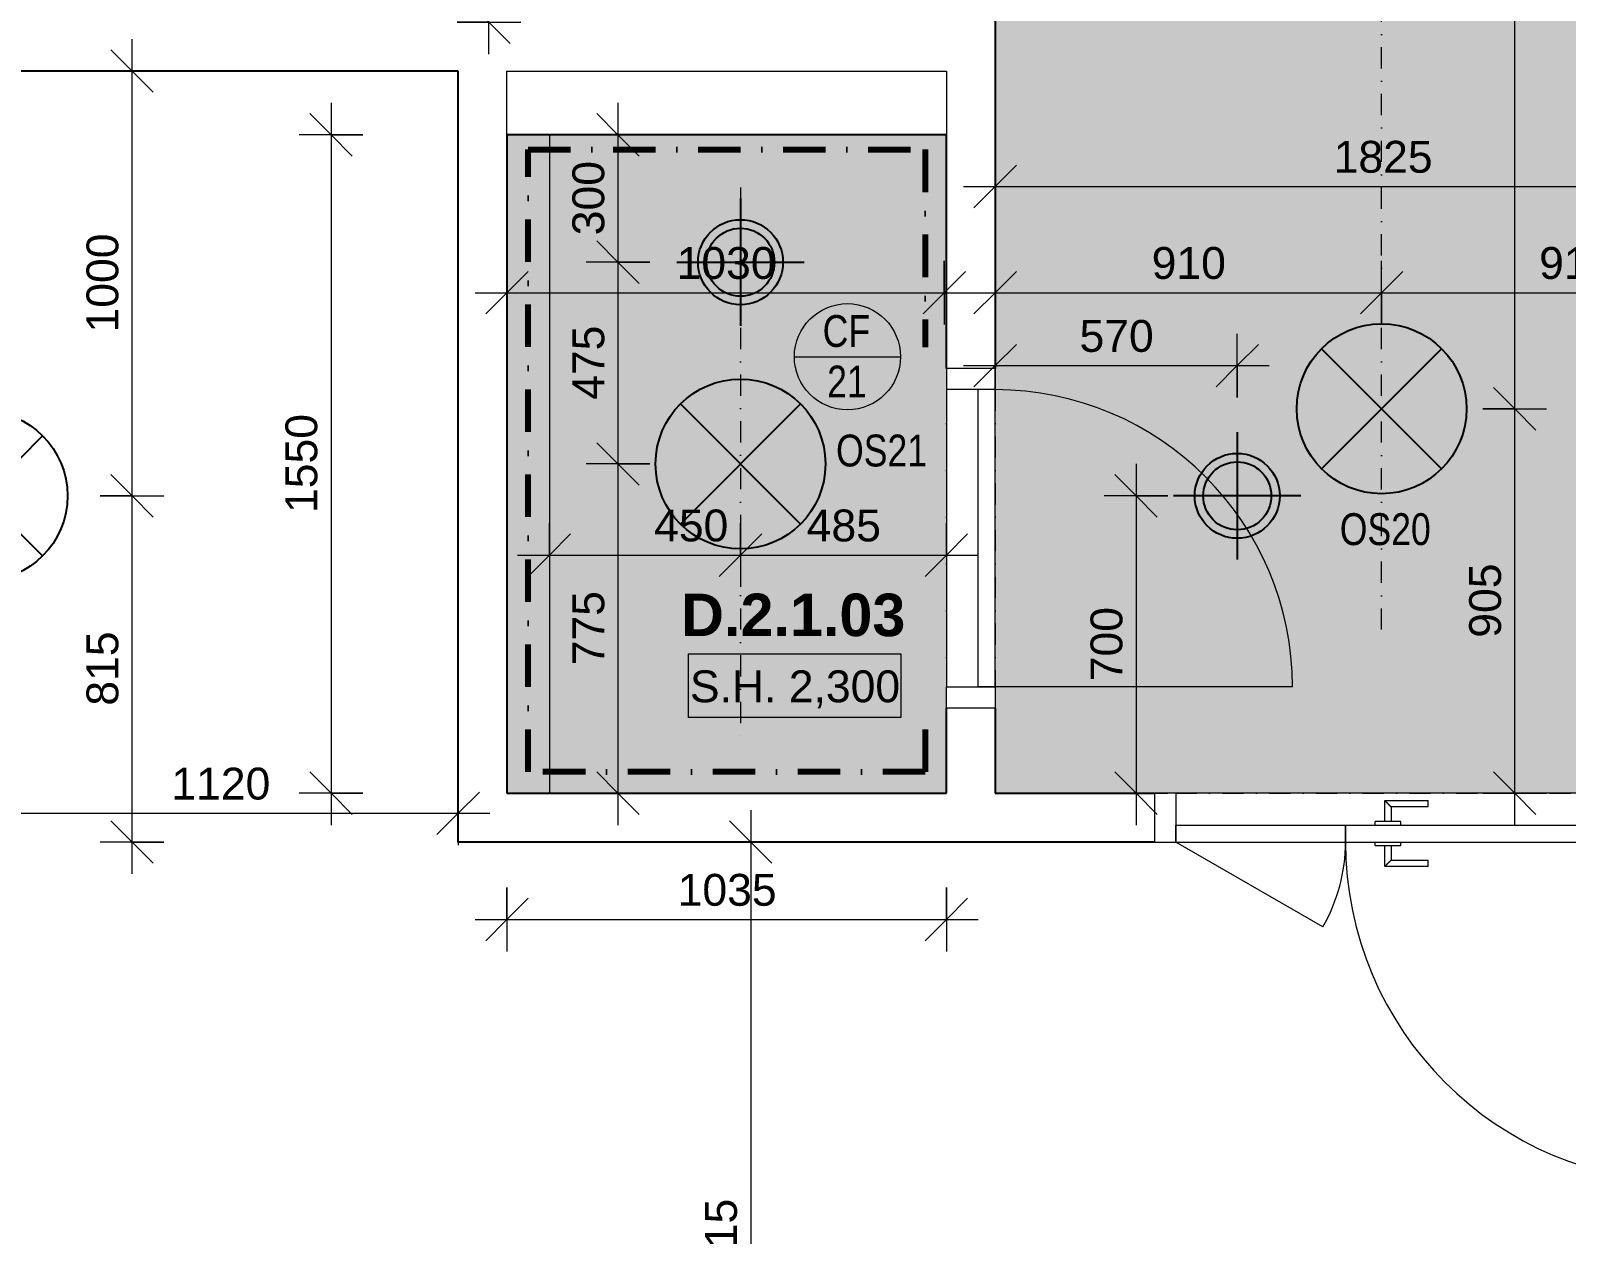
# Model space of a CAD drawing. Header units: millimetres. Extents: x -7570 to 42709, y -1655 to 71550.
# Drawn here: x -4073 to -457, y 60742 to 63575 of the extents above; entities that cross this region are included whole.
import ezdxf

# ---------------------------------------------------------------- set-up
doc = ezdxf.new("R2010")
doc.units = ezdxf.units.MM
for name, pattern in [('ABMV_DashDot_2_2mm-S0_6mm', [110, 50, -30, 0, -30]), ('HA_DashDot_2_2mm-S0_6mm', [110, 50, -30, 0, -30]), ('HA_DashDot_4mm-S1mm', [200, 100, -50, 0, -50])]:
    doc.linetypes.add(name, pattern=pattern)
for name, color, linetype, lineweight in [('-UNDERLAY_I-WALL-____-OTLN', 9, 'Continuous', 9), ('A-____-____-DIMS', 9, 'Continuous', 5), ('A-____-____-DIMS-50', 9, 'Continuous', 5), ('A-AREA-____-IDEN', 9, 'Continuous', 9), ('A-CLNG-____-IDEN', 9, 'Continuous', 9), ('A-CLNG-____-PATT', 9, 'Continuous', 9), ('A-DETL-____-OTLN', 9, 'Continuous', 25), ('A-DOOR-____-MCUT', 9, 'HA_DashDot_2_2mm-S0_6mm', 9), ('A-DOOR-____-OTLN', 9, 'Continuous', 9), ('A-DOOR-FRAM-OTLN', 9, 'Continuous', 9), ('A-GENM-____-OTLN', 9, 'Continuous', 9), ('A-WALL-____-MCUT', 9, 'Continuous', 9), ('E-LITE-EQPM-IDEN', 9, 'Continuous', 9), ('E-LITE-EQPM-OTLN', 9, 'Continuous', 9), ('G-____-____-DIMS', 9, 'Continuous', 5), ('I-WALL-____-MCUT', 9, 'Continuous', 25), ('M-HVAC-CDFF-OTLN', 9, 'Continuous', 9)]:
    doc.layers.add(name, color=color, linetype=linetype, lineweight=lineweight)
doc.styles.add('Arial_1', font='arial.ttf', dxfattribs={"height": 75})
doc.styles.add('Arial_2', font='arial.ttf', dxfattribs={"width": 0.8, "height": 75})
doc.styles.add('Arial_B', font='arialbd.ttf', dxfattribs={"height": 100})
doc.dimstyles.new('Inner_Dimensions', dxfattribs={"dimscale": 304.8, "dimtxt": 76.519455, "dimasz": 0.328084, "dimexe": 0.246063, "dimexo": 0.0625, "dimgap": 0.032808, "dimtad": 1, "dimdec": 0, "dimzin": 0, "dimdsep": 46, "dimtxsty": 'Arial_1', "dimblk1": 'OBLIQUE', "dimblk2": 'OBLIQUE', "dimsah": 1, "dimcen": 0.09, "dimdle": 0.246063, "dimazin": 0, "dimtfac": 1, "dimtdec": 4, "dimtix": 1, "dimtmove": 2, "dimatfit": 3, "dimfxl": 0.246063, "dimfxlon": 1, "dimtvp": 1, "dimtolj": 1, "dimtzin": 0, "dimlwd": 9, "dimlwe": 9, "dimarcsym": 2})
doc.dimstyles.new('Inner_Dimensions_1', dxfattribs={"dimscale": 304.8, "dimtxt": 76.519455, "dimasz": 0.328084, "dimexe": 0.246063, "dimexo": 0.0625, "dimgap": 0.032808, "dimtad": 1, "dimdec": 0, "dimzin": 0, "dimdsep": 46, "dimtxsty": 'Arial_1', "dimblk1": 'OBLIQUE', "dimblk2": 'OBLIQUE', "dimsah": 1, "dimcen": 0.09, "dimdle": 0.246063, "dimazin": 0, "dimtfac": 1, "dimtdec": 4, "dimtix": 1, "dimtmove": 0, "dimatfit": 3, "dimfxl": 0.246063, "dimfxlon": 1, "dimtvp": 1, "dimtolj": 1, "dimtzin": 0, "dimlwd": 9, "dimlwe": 9, "dimarcsym": 2})

# ---------------------------------------------------------------- blocks, each defined once
blk = doc.blocks.new('HA_DR_Single_Swing_Solid - In_BJ_700x2100-2000418-DPS_D - 2NP')
at = {"layer": 'A-DOOR-____-MCUT'}
for p, q in [((-350, 57.5), (350, 57.5)), ((-350, -57.5), (350, -57.5))]:
    blk.add_line(p, q, dxfattribs=at)
at = {"layer": 'A-DOOR-____-OTLN', "lineweight": 5}
blk.add_line((350, 757.5), (350, 57.5), dxfattribs=at)
at = {"layer": 'A-DOOR-____-OTLN'}
for p, q in [((350, 57.5), (-350, 57.5)), ((-350, 57.5), (-350, 17.5)), ((350, 57.5), (350, 17.5)), ((350, 17.5), (-350, 17.5))]:
    blk.add_line(p, q, dxfattribs=at)
at = {"layer": 'A-DOOR-____-OTLN', "lineweight": 5}
blk.add_arc((350, 57.5), 700, 90, 180, dxfattribs=at)
at = {"layer": 'A-DOOR-FRAM-OTLN'}
for p, q in [((-400, 57.5), (-400, -57.5)), ((-350, 57.5), (-400, 57.5)), ((-350, 57.5), (-350, -57.5)), ((350, -57.5), (350, 57.5)), ((350, 57.5), (400, 57.5)), ((400, 57.5), (400, -57.5)), ((-400, -57.5), (-350, -57.5)), ((-350, -57.5), (350, -57.5)), ((400, -57.5), (350, -57.5))]:
    blk.add_line(p, q, dxfattribs=at)
blk = doc.blocks.new('HA_DR_Double_Swing_Solid - In_BJ_1200x2100_800-1652993-DPS_D - 2NP')
at = {"layer": 'A-DOOR-____-MCUT'}
for p, q in [((-600, 57.5), (600, 57.5)), ((-600, -57.5), (600, -57.5))]:
    blk.add_line(p, q, dxfattribs=at)
at = {"layer": 'A-DOOR-____-OTLN'}
for p, q in [((-107.5, -9.5), (-107.5, 40)), ((-107.5, 40), (-5, 40)), ((-5, 25), (-5, 40)), ((-92.5, 25), (-92.5, -9.5)), ((-5, 25), (-92.5, 25)), ((-600, -57.5), (-600, -17.5)), ((-600, -17.5), (-200, -17.5)), ((-200, -57.5), (-200, -17.5)), ((-200, -17.5), (-200, -57.5)), ((-200, -17.5), (600, -17.5)), ((-70, -9.5), (-130, -9.5)), ((-130, -17.5), (-130, -9.5)), ((-70, -17.5), (-70, -9.5)), ((600, -17.5), (600, -57.5)), ((-600, -57.5), (-200, -57.5)), ((-200, -57.5), (600, -57.5)), ((-130, -65.5), (-130, -57.5)), ((-130, -65.5), (-70, -65.5)), ((-107.5, -115), (-107.5, -65.5)), ((-92.5, -65.5), (-92.5, -100)), ((-70, -65.5), (-70, -57.5)), ((-92.5, -100), (-5, -100)), ((-5, -115), (-5, -100)), ((-5, -115), (-107.5, -115))]:
    blk.add_line(p, q, dxfattribs=at)
at = {"layer": 'A-DOOR-____-OTLN', "lineweight": 5}
for p, q in [((-253.6, -257.5), (-600, -57.5)), ((600, -857.5), (600, -57.5))]:
    blk.add_line(p, q, dxfattribs=at)
for centre, radius, start, end in [((-600, -57.5), 400, 330, 0), ((600, -57.5), 800, 180, 270)]:
    blk.add_arc(centre, radius, start, end, dxfattribs=at)
at = {"layer": 'A-DOOR-____-OTLN'}
for points in [[(-107.5, 40), (-107.5, 40), (-107.4, 39.9), (-106.9, 39.4), (-106.5, 39), (-106.1, 38.6), (-105.6, 38.1), (-105.2, 37.7), (-104.6, 37.1), (-103.9, 36.4), (-103.3, 35.8), (-102.9, 35.4), (-102.4, 34.9), (-101.9, 34.4), (-101.5, 34), (-101, 33.5), (-100.5, 33), (-100, 32.5), (-99.5, 32), (-99, 31.5), (-98.5, 31), (-98.1, 30.6), (-97.6, 30.1), (-97.1, 29.6), (-96.7, 29.2), (-96.2, 28.7), (-95.8, 28.3), (-95.3, 27.8), (-94.8, 27.3), (-94.4, 26.9), (-93.9, 26.4), (-93.5, 26), (-93.1, 25.6), (-92.6, 25.1), (-92.5, 25), (-92.5, 25)], [(-92.5, -100), (-92.5, -100), (-92.6, -100.1), (-93.1, -100.6), (-93.5, -101), (-93.9, -101.4), (-94.4, -101.9), (-94.8, -102.3), (-95.4, -102.9), (-96.1, -103.6), (-96.7, -104.2), (-97.1, -104.6), (-97.6, -105.1), (-98.1, -105.6), (-98.5, -106), (-99, -106.5), (-99.5, -107), (-100, -107.5), (-100.5, -108), (-101, -108.5), (-101.5, -109), (-101.9, -109.4), (-102.4, -109.9), (-102.9, -110.4), (-103.3, -110.8), (-103.8, -111.3), (-104.2, -111.7), (-104.7, -112.2), (-105.2, -112.7), (-105.6, -113.1), (-106.1, -113.6), (-106.5, -114), (-106.9, -114.4), (-107.4, -114.9), (-107.5, -115), (-107.5, -115)]]:
    blk.add_open_spline(points, degree=3, knots=[0, 0, 0, 0, 0.083333, 0.125, 0.166667, 0.208333, 0.229167, 0.25, 0.291667, 0.333333, 0.354167, 0.375, 0.395833, 0.416667, 0.4375, 0.458333, 0.479167, 0.5, 0.520833, 0.541667, 0.5625, 0.583333, 0.604167, 0.625, 0.645833, 0.666667, 0.6875, 0.708333, 0.75, 0.770833, 0.791667, 0.833333, 0.875, 0.916667, 1, 1, 1, 1], dxfattribs=at)
at = {"layer": 'A-DOOR-FRAM-OTLN'}
for p, q in [((-600, 57.5), (-650, 57.5)), ((-650, 57.5), (-650, -57.5)), ((600, 57.5), (-600, 57.5)), ((-600, 57.5), (-600, -57.5)), ((600, -57.5), (600, 57.5)), ((600, 57.5), (650, 57.5)), ((650, 57.5), (650, -57.5)), ((-650, -57.5), (-600, -57.5)), ((650, -57.5), (600, -57.5))]:
    blk.add_line(p, q, dxfattribs=at)
blk = doc.blocks.new('HA_LF_GenericSymbol - OS23_pokoje-1576156-DPS_D - 2NP')
at = {"layer": 'E-LITE-EQPM-OTLN', "color": 11, "lineweight": 25}
for p, q in [((141.4, 141.4), (-141.4, -141.4)), ((-141.4, 141.4), (141.4, -141.4))]:
    blk.add_line(p, q, dxfattribs=at)
blk.add_circle((0, 0), 200, dxfattribs=at)
blk = doc.blocks.new('HA_LF_GenericSymbol - OS21_koupelny-1901332-DPS_D - 2NP')
at = {"layer": 'E-LITE-EQPM-OTLN', "color": 11, "lineweight": 25}
for p, q in [((141.4, 141.4), (-141.4, -141.4)), ((-141.4, 141.4), (141.4, -141.4))]:
    blk.add_line(p, q, dxfattribs=at)
blk.add_circle((0, 0), 200, dxfattribs=at)
blk = doc.blocks.new('HA_LF_GenericSymbol - OS20_chodby-1901335-DPS_D - 2NP')
at = {"layer": 'E-LITE-EQPM-OTLN', "color": 11, "lineweight": 25}
for p, q in [((141.4, 141.4), (-141.4, -141.4)), ((-141.4, 141.4), (141.4, -141.4))]:
    blk.add_line(p, q, dxfattribs=at)
blk.add_circle((0, 0), 200, dxfattribs=at)
blk = doc.blocks.new('HA_GM_Tiling_LineBased - Generic Tiles-1951582-DPS_D - 2NP')
at = {"layer": 'A-GENM-____-OTLN', "linetype": 'HA_DashDot_4mm-S1mm', "lineweight": 80}
blk.add_line((50, -50), (150, -50), dxfattribs=at)
blk = doc.blocks.new('HA_GM_Tiling_LineBased - Generic Tiles-1951475-DPS_D - 2NP')
at = {"layer": 'A-GENM-____-OTLN', "linetype": 'HA_DashDot_4mm-S1mm', "lineweight": 80}
blk.add_line((50, -50), (985, -50), dxfattribs=at)
blk = doc.blocks.new('HA_GM_Tiling_LineBased - Generic Tiles-1951583-DPS_D - 2NP')
at = {"layer": 'A-GENM-____-OTLN', "linetype": 'HA_DashDot_4mm-S1mm', "lineweight": 80}
blk.add_line((50, -50), (1515, -50), dxfattribs=at)
blk = doc.blocks.new('HA_GM_Tiling_LineBased - Generic Tiles-1951584-DPS_D - 2NP')
at = {"layer": 'A-GENM-____-OTLN', "linetype": 'HA_DashDot_4mm-S1mm', "lineweight": 80}
blk.add_line((50, -50), (515, -50), dxfattribs=at)
blk = doc.blocks.new('HA_VZT_GenericSymbol - Default-1902229-DPS_D - 2NP')
at = {"layer": 'M-HVAC-CDFF-OTLN', "color": 92, "lineweight": 25}
for p, q in [((0, 150), (0, -150)), ((-150, 0), (150, 0))]:
    blk.add_line(p, q, dxfattribs=at)
for radius in [100, 80]:
    blk.add_circle((0, 0), radius, dxfattribs=at)
blk = doc.blocks.new('HA_VZT_GenericSymbol - Default-1919516-DPS_D - 2NP')
at = {"layer": 'M-HVAC-CDFF-OTLN', "color": 92, "lineweight": 25}
for p, q in [((0, -150), (0, 150)), ((-150, 0), (150, 0))]:
    blk.add_line(p, q, dxfattribs=at)
for radius in [100, 80]:
    blk.add_circle((0, 0), radius, dxfattribs=at)
blk = doc.blocks.new('DIMBLOCK22-DPS_D - 2NP')
at = {"layer": 'A-____-____-DIMS-50', "lineweight": 9}
for p, q in [((-4186.8, 61807.5), (-4186.8, 61657.5)), ((-4186.8, 61732.5), (-4186.8, 61807.5)), ((-4186.8, 61732.5), (-4136.8, 61782.5)), ((-3066.8, 61807.5), (-3066.8, 61657.5)), ((-3066.8, 61732.5), (-3066.8, 61807.5)), ((-3066.8, 61732.5), (-3016.8, 61782.5)), ((-4186.8, 61732.5), (-4236.8, 61682.5)), ((-4186.8, 61732.5), (-2991.8, 61732.5)), ((-3066.8, 61732.5), (-3116.8, 61682.5))]:
    blk.add_line(p, q, dxfattribs=at)
at = {"layer": 'A-____-____-DIMS-50', "color": 0, "lineweight": 9, "insert": (-3742.2, 61839.9), "char_height": 75, "width": 276.883, "attachment_point": 1, "line_spacing_factor": 0.941778, "style": 'Arial_1'}
blk.add_mtext('1120', dxfattribs=at)
blk = doc.blocks.new('_Oblique')
at = {"color": 0, "linetype": 'ByBlock', "lineweight": -2}
blk.add_line((-0.5, -0.5), (0.5, 0.5), dxfattribs=at)
blk = doc.blocks.new('DIMBLOCK23-DPS_D - 2NP')
at = {"layer": 'A-____-____-DIMS-50', "lineweight": 9}
for p, q in [((-3834.9, 62479.9), (-3884.9, 62529.9)), ((-3909.9, 62479.9), (-3759.9, 62479.9)), ((-3834.9, 62479.9), (-3909.9, 62479.9)), ((-3834.9, 61589.9), (-3834.9, 62479.9)), ((-3834.9, 62479.9), (-3784.9, 62429.9)), ((-3834.9, 61664.9), (-3884.9, 61714.9)), ((-3759.9, 61664.9), (-3909.9, 61664.9)), ((-3834.9, 61664.9), (-3784.9, 61614.9)), ((-3834.9, 61664.9), (-3759.9, 61664.9))]:
    blk.add_line(p, q, dxfattribs=at)
at = {"layer": 'A-____-____-DIMS-50', "color": 0, "lineweight": 9, "insert": (-3942.2, 61985.9), "char_height": 75, "width": 207.662, "attachment_point": 1, "rotation": 90, "line_spacing_factor": 0.941778, "style": 'Arial_1'}
blk.add_mtext('815', dxfattribs=at)
blk = doc.blocks.new('DIMBLOCK24-DPS_D - 2NP')
at = {"layer": 'A-____-____-DIMS-50', "lineweight": 9}
for p, q in [((-3834.9, 62479.9), (-3834.9, 63554.9)), ((-3834.9, 63479.9), (-3884.9, 63529.9)), ((-3909.9, 63479.9), (-3759.9, 63479.9)), ((-3834.9, 63479.9), (-3909.9, 63479.9)), ((-3834.9, 63479.9), (-3784.9, 63429.9)), ((-3834.9, 62479.9), (-3884.9, 62529.9)), ((-3909.9, 62479.9), (-3759.9, 62479.9)), ((-3834.9, 62479.9), (-3909.9, 62479.9)), ((-3834.9, 62479.9), (-3784.9, 62429.9))]:
    blk.add_line(p, q, dxfattribs=at)
at = {"layer": 'A-____-____-DIMS-50', "color": 0, "lineweight": 9, "insert": (-3942.2, 62864.5), "char_height": 75, "width": 276.883, "attachment_point": 1, "rotation": 90, "line_spacing_factor": 0.941778, "style": 'Arial_1'}
blk.add_mtext('1000', dxfattribs=at)
blk = doc.blocks.new('DIMBLOCK25-DPS_D - 2NP')
at = {"layer": 'A-____-____-DIMS-50', "lineweight": 9}
for p, q in [((-2851.8, 62415.4), (-2851.8, 62265.4)), ((-2851.8, 62340.4), (-2851.8, 62415.4)), ((-2851.8, 62340.4), (-2801.8, 62390.4)), ((-2401.8, 62415.4), (-2401.8, 62265.4)), ((-2401.8, 62340.4), (-2401.8, 62415.4)), ((-2401.8, 62340.4), (-2351.8, 62390.4)), ((-2926.8, 62340.4), (-2401.8, 62340.4)), ((-2851.8, 62340.4), (-2901.8, 62290.4)), ((-2401.8, 62340.4), (-2451.8, 62290.4))]:
    blk.add_line(p, q, dxfattribs=at)
at = {"layer": 'A-____-____-DIMS-50', "color": 0, "lineweight": 9, "insert": (-2605.2, 62447.7), "char_height": 75, "width": 207.662, "attachment_point": 1, "line_spacing_factor": 0.941778, "style": 'Arial_1'}
blk.add_mtext('450', dxfattribs=at)
blk = doc.blocks.new('DIMBLOCK26-DPS_D - 2NP')
at = {"layer": 'A-____-____-DIMS-50', "lineweight": 9}
for p, q in [((-2401.8, 62415.4), (-2401.8, 62265.4)), ((-2401.8, 62340.4), (-2401.8, 62415.4)), ((-2401.8, 62340.4), (-2351.8, 62390.4)), ((-1916.8, 62415.4), (-1916.8, 62265.4)), ((-1916.8, 62340.4), (-1916.8, 62415.4)), ((-1916.8, 62340.4), (-1866.8, 62390.4)), ((-2401.8, 62340.4), (-2451.8, 62290.4)), ((-2401.8, 62340.4), (-1841.8, 62340.4)), ((-1916.8, 62340.4), (-1966.8, 62290.4))]:
    blk.add_line(p, q, dxfattribs=at)
at = {"layer": 'A-____-____-DIMS-50', "color": 0, "lineweight": 9, "insert": (-2245.8, 62447.7), "char_height": 75, "width": 207.662, "attachment_point": 1, "line_spacing_factor": 0.941778, "style": 'Arial_1'}
blk.add_mtext('485', dxfattribs=at)
blk = doc.blocks.new('DIMBLOCK27-DPS_D - 2NP')
at = {"layer": 'A-____-____-DIMS-50', "lineweight": 9}
for p, q in [((-2690.3, 63404.9), (-2690.3, 63029.9)), ((-2690.3, 63329.9), (-2740.3, 63379.9)), ((-2615.3, 63329.9), (-2765.3, 63329.9)), ((-2690.3, 63329.9), (-2640.3, 63279.9)), ((-2690.3, 63329.9), (-2615.3, 63329.9)), ((-2690.3, 63029.9), (-2740.3, 63079.9)), ((-2615.3, 63029.9), (-2765.3, 63029.9)), ((-2690.3, 63029.9), (-2640.3, 62979.9)), ((-2690.3, 63029.9), (-2615.3, 63029.9))]:
    blk.add_line(p, q, dxfattribs=at)
at = {"layer": 'A-____-____-DIMS-50', "color": 0, "lineweight": 9, "insert": (-2797.7, 63093.4), "char_height": 75, "width": 207.662, "attachment_point": 1, "rotation": 90, "line_spacing_factor": 0.941778, "style": 'Arial_1'}
blk.add_mtext('300', dxfattribs=at)
blk = doc.blocks.new('DIMBLOCK28-DPS_D - 2NP')
at = {"layer": 'A-____-____-DIMS-50', "lineweight": 9}
for p, q in [((-2690.3, 63029.9), (-2740.3, 63079.9)), ((-2615.3, 63029.9), (-2765.3, 63029.9)), ((-2690.3, 63029.9), (-2690.3, 62554.9)), ((-2690.3, 63029.9), (-2640.3, 62979.9)), ((-2690.3, 63029.9), (-2615.3, 63029.9)), ((-2690.3, 62554.9), (-2740.3, 62604.9)), ((-2615.3, 62554.9), (-2765.3, 62554.9)), ((-2690.3, 62554.9), (-2640.3, 62504.9)), ((-2690.3, 62554.9), (-2615.3, 62554.9))]:
    blk.add_line(p, q, dxfattribs=at)
at = {"layer": 'A-____-____-DIMS-50', "color": 0, "lineweight": 9, "insert": (-2797.7, 62705.9), "char_height": 75, "width": 207.662, "attachment_point": 1, "rotation": 90, "line_spacing_factor": 0.941778, "style": 'Arial_1'}
blk.add_mtext('475', dxfattribs=at)
blk = doc.blocks.new('DIMBLOCK29-DPS_D - 2NP')
at = {"layer": 'A-____-____-DIMS-50', "lineweight": 9}
for p, q in [((-2690.3, 62554.9), (-2740.3, 62604.9)), ((-2615.3, 62554.9), (-2765.3, 62554.9)), ((-2690.3, 62554.9), (-2690.3, 61704.9)), ((-2690.3, 62554.9), (-2640.3, 62504.9)), ((-2690.3, 62554.9), (-2615.3, 62554.9)), ((-2690.3, 61779.9), (-2740.3, 61829.9)), ((-2615.3, 61779.9), (-2765.3, 61779.9)), ((-2690.3, 61779.9), (-2640.3, 61729.9)), ((-2690.3, 61779.9), (-2615.3, 61779.9))]:
    blk.add_line(p, q, dxfattribs=at)
at = {"layer": 'A-____-____-DIMS-50', "color": 0, "lineweight": 9, "insert": (-2797.7, 62080.9), "char_height": 75, "width": 207.662, "attachment_point": 1, "rotation": 90, "line_spacing_factor": 0.941778, "style": 'Arial_1'}
blk.add_mtext('775', dxfattribs=at)
blk = doc.blocks.new('DIMBLOCK30-DPS_D - 2NP')
at = {"layer": 'A-____-____-DIMS-50', "lineweight": 9}
for p, q in [((-2377.8, 61739.9), (-2377.8, 59749.9)), ((-2377.8, 61664.9), (-2427.8, 61714.9)), ((-2302.8, 61664.9), (-2452.8, 61664.9)), ((-2377.8, 61664.9), (-2327.8, 61614.9)), ((-2377.8, 61664.9), (-2302.8, 61664.9)), ((-2377.8, 59749.9), (-2427.8, 59799.9)), ((-2452.8, 59749.9), (-2302.8, 59749.9)), ((-2377.8, 59749.9), (-2452.8, 59749.9)), ((-2377.8, 59749.9), (-2327.8, 59699.9))]:
    blk.add_line(p, q, dxfattribs=at)
at = {"layer": 'A-____-____-DIMS-50', "color": 0, "lineweight": 9, "insert": (-2485.2, 60592), "char_height": 75, "width": 276.883, "attachment_point": 1, "rotation": 90, "line_spacing_factor": 0.941778, "style": 'Arial_1'}
blk.add_mtext('1915', dxfattribs=at)
blk = doc.blocks.new('DIMBLOCK105-DPS_D - 2NP')
at = {"layer": 'A-____-____-DIMS-50', "lineweight": 9}
for p, q in [((-1801.8, 63033.2), (-1801.8, 62883.2)), ((-1801.8, 62958.2), (-1801.8, 63033.2)), ((-1801.8, 62958.2), (-1751.8, 63008.2)), ((-891.8, 62883.2), (-891.8, 63033.2)), ((-891.8, 62958.2), (-841.8, 63008.2)), ((-1876.8, 62958.2), (-891.8, 62958.2)), ((-1801.8, 62958.2), (-1851.8, 62908.2)), ((-891.8, 62958.2), (-941.8, 62908.2)), ((-891.8, 62958.2), (-891.8, 62883.2))]:
    blk.add_line(p, q, dxfattribs=at)
at = {"layer": 'A-____-____-DIMS-50', "color": 0, "lineweight": 9, "insert": (-1433.3, 63065.6), "char_height": 75, "width": 207.662, "attachment_point": 1, "line_spacing_factor": 0.941778, "style": 'Arial_1'}
blk.add_mtext('910', dxfattribs=at)
blk = doc.blocks.new('DIMBLOCK106-DPS_D - 2NP')
at = {"layer": 'A-____-____-DIMS-50', "lineweight": 9}
for p, q in [((-891.8, 62883.2), (-891.8, 63033.2)), ((-891.8, 62958.2), (-841.8, 63008.2)), ((23.2, 63033.2), (23.2, 62883.2)), ((23.2, 62958.2), (23.2, 63033.2)), ((23.2, 62958.2), (73.2, 63008.2)), ((-891.8, 62958.2), (-941.8, 62908.2)), ((-891.8, 62958.2), (98.2, 62958.2)), ((-891.8, 62958.2), (-891.8, 62883.2)), ((23.2, 62958.2), (-26.8, 62908.2))]:
    blk.add_line(p, q, dxfattribs=at)
at = {"layer": 'A-____-____-DIMS-50', "color": 0, "lineweight": 9, "insert": (-520.8, 63065.6), "char_height": 75, "width": 207.662, "attachment_point": 1, "line_spacing_factor": 0.941778, "style": 'Arial_1'}
blk.add_mtext('915', dxfattribs=at)
blk = doc.blocks.new('DIMBLOCK109-DPS_D - 2NP')
at = {"layer": 'A-____-____-DIMS-50', "lineweight": 9}
for p, q in [((-578.2, 62684.9), (-628.2, 62734.9)), ((-653.2, 62684.9), (-503.2, 62684.9)), ((-578.2, 62684.9), (-653.2, 62684.9)), ((-578.2, 61704.9), (-578.2, 62684.9)), ((-578.2, 62684.9), (-528.2, 62634.9)), ((-578.2, 61779.9), (-628.2, 61829.9)), ((-653.2, 61779.9), (-503.2, 61779.9)), ((-578.2, 61779.9), (-653.2, 61779.9)), ((-578.2, 61779.9), (-528.2, 61729.9))]:
    blk.add_line(p, q, dxfattribs=at)
at = {"layer": 'A-____-____-DIMS-50', "color": 0, "lineweight": 9, "insert": (-685.6, 62145.9), "char_height": 75, "width": 207.662, "attachment_point": 1, "rotation": 90, "line_spacing_factor": 0.941778, "style": 'Arial_1'}
blk.add_mtext('905', dxfattribs=at)
blk = doc.blocks.new('DIMBLOCK110-DPS_D - 2NP')
at = {"layer": 'A-____-____-DIMS-50', "lineweight": 9}
for p, q in [((-578.2, 64904.9), (-628.2, 64954.9)), ((-653.2, 64904.9), (-503.2, 64904.9)), ((-578.2, 64904.9), (-653.2, 64904.9)), ((-578.2, 62684.9), (-578.2, 64904.9)), ((-578.2, 64904.9), (-528.2, 64854.9)), ((-578.2, 62684.9), (-628.2, 62734.9)), ((-653.2, 62684.9), (-503.2, 62684.9)), ((-578.2, 62684.9), (-653.2, 62684.9)), ((-578.2, 62684.9), (-528.2, 62634.9))]:
    blk.add_line(p, q, dxfattribs=at)
at = {"layer": 'A-____-____-DIMS-50', "color": 0, "lineweight": 9, "insert": (-685.6, 63679.5), "char_height": 75, "width": 276.883, "attachment_point": 1, "rotation": 90, "line_spacing_factor": 0.941778, "style": 'Arial_1'}
blk.add_mtext('2220', dxfattribs=at)
blk = doc.blocks.new('Spot Elevations - Generic-448778-DPS_D - 2NP')
at = {"layer": 'G-____-____-DIMS', "lineweight": 9}
for p, q in [((-5, 0), (-5, 3)), ((-5, 3), (5, 3)), ((5, 3), (5, 0)), ((5, 0), (-5, 0))]:
    blk.add_line(p, q, dxfattribs=at)
blk = doc.blocks.new('HA_Tag_Ceiling - Group _ Type Mark-1698111-DPS_D - 2NP')
at = {"layer": 'A-CLNG-____-IDEN'}
blk.add_line((-2.5, 0), (2.5, 0), dxfattribs=at)
blk.add_circle((0, 0), 2.5, dxfattribs=at)
blk = doc.blocks.new('DIMBLOCK148-DPS_D - 2NP')
at = {"layer": 'A-____-____-DIMS-50', "lineweight": 9}
for p, q in [((-2951.8, 63033.2), (-2951.8, 62883.2)), ((-2951.8, 62958.2), (-2951.8, 63033.2)), ((-2951.8, 62958.2), (-2901.8, 63008.2)), ((-1921.8, 63033.2), (-1921.8, 62883.2)), ((-1921.8, 62958.2), (-1921.8, 63033.2)), ((-1921.8, 62958.2), (-1871.8, 63008.2)), ((-3026.8, 62958.2), (-1846.8, 62958.2)), ((-2951.8, 62958.2), (-3001.8, 62908.2)), ((-1921.8, 62958.2), (-1971.8, 62908.2))]:
    blk.add_line(p, q, dxfattribs=at)
at = {"layer": 'A-____-____-DIMS-50', "color": 0, "lineweight": 9, "insert": (-2552.2, 63065.6), "char_height": 75, "width": 276.883, "attachment_point": 1, "line_spacing_factor": 0.941778, "style": 'Arial_1'}
blk.add_mtext('1030', dxfattribs=at)
blk = doc.blocks.new('DIMBLOCK151-DPS_D - 2NP')
at = {"layer": 'A-____-____-DIMS-50', "lineweight": 9}
for p, q in [((-2994.4, 63519.9), (-2994.4, 64279.9)), ((-2994.4, 64204.9), (-3044.4, 64254.9)), ((-3069.4, 64204.9), (-2919.4, 64204.9)), ((-2994.4, 64204.9), (-3069.4, 64204.9)), ((-2994.4, 64204.9), (-2944.4, 64154.9)), ((-2994.4, 63594.9), (-3044.4, 63644.9)), ((-3069.4, 63594.9), (-2919.4, 63594.9)), ((-2994.4, 63594.9), (-3069.4, 63594.9)), ((-2994.4, 63594.9), (-2944.4, 63544.9))]:
    blk.add_line(p, q, dxfattribs=at)
at = {"layer": 'A-____-____-DIMS-50', "color": 0, "lineweight": 9, "insert": (-3101.8, 63813.4), "char_height": 75, "width": 207.662, "attachment_point": 1, "rotation": 90, "line_spacing_factor": 0.941778, "style": 'Arial_1'}
blk.add_mtext('610', dxfattribs=at)
blk = doc.blocks.new('DIMBLOCK156-DPS_D - 2NP')
at = {"layer": 'A-____-____-DIMS-50', "lineweight": 9}
for p, q in [((-1801.8, 62861.5), (-1801.8, 62711.5)), ((-1801.8, 62786.5), (-1801.8, 62861.5)), ((-1231.8, 62711.5), (-1231.8, 62861.5)), ((-1801.8, 62786.5), (-1751.8, 62836.5)), ((-1231.8, 62786.5), (-1181.8, 62836.5)), ((-1876.8, 62786.5), (-1156.8, 62786.5)), ((-1801.8, 62786.5), (-1851.8, 62736.5)), ((-1231.8, 62786.5), (-1281.8, 62736.5)), ((-1231.8, 62786.5), (-1231.8, 62711.5))]:
    blk.add_line(p, q, dxfattribs=at)
at = {"layer": 'A-____-____-DIMS-50', "color": 0, "lineweight": 9, "insert": (-1603.3, 62893.9), "char_height": 75, "width": 207.662, "attachment_point": 1, "line_spacing_factor": 0.941778, "style": 'Arial_1'}
blk.add_mtext('570', dxfattribs=at)
blk = doc.blocks.new('DIMBLOCK157-DPS_D - 2NP')
at = {"layer": 'A-____-____-DIMS-50', "lineweight": 9}
for p, q in [((-1470, 62554.9), (-1470, 61704.9)), ((-1470, 62479.9), (-1520, 62529.9)), ((-1395, 62479.9), (-1545, 62479.9)), ((-1470, 62479.9), (-1420, 62429.9)), ((-1470, 62479.9), (-1395, 62479.9)), ((-1470, 61779.9), (-1520, 61829.9)), ((-1395, 61779.9), (-1545, 61779.9)), ((-1470, 61779.9), (-1420, 61729.9)), ((-1470, 61779.9), (-1395, 61779.9))]:
    blk.add_line(p, q, dxfattribs=at)
at = {"layer": 'A-____-____-DIMS-50', "color": 0, "lineweight": 9, "insert": (-1577.4, 62043.4), "char_height": 75, "width": 207.662, "attachment_point": 1, "rotation": 90, "line_spacing_factor": 0.941778, "style": 'Arial_1'}
blk.add_mtext('700', dxfattribs=at)
blk = doc.blocks.new('DIMBLOCK178-DPS_D - 2NP')
at = {"layer": 'A-____-____-DIMS-50', "lineweight": 9}
for p, q in [((-2951.8, 61557.5), (-2951.8, 61407.5)), ((-2951.8, 61482.5), (-2951.8, 61557.5)), ((-1916.8, 61557.5), (-1916.8, 61407.5)), ((-1916.8, 61482.5), (-1916.8, 61557.5)), ((-2951.8, 61482.5), (-2901.8, 61532.5)), ((-1916.8, 61482.5), (-1866.8, 61532.5)), ((-3026.8, 61482.5), (-1841.8, 61482.5)), ((-2951.8, 61482.5), (-3001.8, 61432.5)), ((-1916.8, 61482.5), (-1966.8, 61432.5))]:
    blk.add_line(p, q, dxfattribs=at)
at = {"layer": 'A-____-____-DIMS-50', "color": 0, "lineweight": 9, "insert": (-2549.7, 61589.9), "char_height": 75, "width": 276.883, "attachment_point": 1, "line_spacing_factor": 0.941778, "style": 'Arial_1'}
blk.add_mtext('1035', dxfattribs=at)
blk = doc.blocks.new('DIMBLOCK179-DPS_D - 2NP')
at = {"layer": 'A-____-____-DIMS-50', "lineweight": 9}
for p, q in [((-3366.2, 63404.9), (-3366.2, 61704.9)), ((-3366.2, 63329.9), (-3416.2, 63379.9)), ((-3291.2, 63329.9), (-3441.2, 63329.9)), ((-3366.2, 63329.9), (-3316.2, 63279.9)), ((-3366.2, 63329.9), (-3291.2, 63329.9)), ((-3366.2, 61779.9), (-3416.2, 61829.9)), ((-3291.2, 61779.9), (-3441.2, 61779.9)), ((-3366.2, 61779.9), (-3316.2, 61729.9)), ((-3366.2, 61779.9), (-3291.2, 61779.9))]:
    blk.add_line(p, q, dxfattribs=at)
at = {"layer": 'A-____-____-DIMS-50', "color": 0, "lineweight": 9, "insert": (-3473.6, 62439.5), "char_height": 75, "width": 276.883, "attachment_point": 1, "rotation": 90, "line_spacing_factor": 0.941778, "style": 'Arial_1'}
blk.add_mtext('1550', dxfattribs=at)
blk = doc.blocks.new('DIMBLOCK180-DPS_D - 2NP')
at = {"layer": 'A-____-____-DIMS-50', "lineweight": 9}
for p, q in [((-1801.8, 63283.2), (-1801.8, 63133.2)), ((-1801.8, 63208.2), (-1801.8, 63283.2)), ((-1801.8, 63208.2), (-1751.8, 63258.2)), ((23.2, 63283.2), (23.2, 63133.2)), ((23.2, 63208.2), (23.2, 63283.2)), ((23.2, 63208.2), (73.2, 63258.2)), ((-1876.8, 63208.2), (98.2, 63208.2)), ((-1801.8, 63208.2), (-1851.8, 63158.2)), ((23.2, 63208.2), (-26.8, 63158.2))]:
    blk.add_line(p, q, dxfattribs=at)
at = {"layer": 'A-____-____-DIMS-50', "color": 0, "lineweight": 9, "insert": (-1004.7, 63315.6), "char_height": 75, "width": 276.883, "attachment_point": 1, "line_spacing_factor": 0.941778, "style": 'Arial_1'}
blk.add_mtext('1825', dxfattribs=at)

msp = doc.modelspace()

# ---------------------------------------------------------------- hatches: boundary and pattern name
at = {"layer": 'A-CLNG-____-PATT', "lineweight": 5}
h = msp.add_hatch(color=256, dxfattribs=at)
h.paths.add_polyline_path([(-1376.8, 61779.9), (23.2, 61779.9), (23.2, 64154.9), (3898.2, 64154.9), (3898.2, 65929.9), (1398.2, 65929.9), (1398.2, 65329.9), (1283.2, 65329.9), (1283.2, 65784.9), (-1801.8, 65784.9), (-1801.8, 61779.9), (-1426.8, 61779.9)])
h.paths.add_polyline_path([(283.2, 64869.9), (274.2, 64871.1), (265.7, 64874.6), (258.5, 64880.2), (252.9, 64887.4), (249.4, 64895.8), (248.2, 64904.9), (249.4, 64914), (252.9, 64922.4), (258.5, 64929.7), (265.7, 64935.2), (274.2, 64938.7), (284.7, 64939.7), (292.3, 64938.7), (300.7, 64935.2), (308, 64929.7), (313.5, 64922.4), (317, 64914), (318.2, 64904.9), (317, 64895.8), (313.5, 64887.4), (308, 64880.2), (300.7, 64874.6), (292.3, 64871.1)])
msp.add_hatch(color=256, dxfattribs=at).paths.add_polyline_path([(-2858.7, 61779.9), (-1916.8, 61779.9), (-1916.8, 63329.9), (-2951.8, 63329.9), (-2951.8, 61779.9)])

# ---------------------------------------------------------------- linework, layer by layer
at = {"layer": '-UNDERLAY_I-WALL-____-OTLN'}
msp.add_line((-2851.8, 63329.9), (-2851.8, 61779.9), dxfattribs=at)
at = {"layer": 'A-DETL-____-OTLN', "linetype": 'ABMV_DashDot_2_2mm-S0_6mm', "lineweight": 5}
for p, q in [((-891.8, 62164.9), (-891.8, 65484.9)), ((-2401.8, 63205.9), (-2401.8, 61905.9))]:
    msp.add_line(p, q, dxfattribs=at)
at = {"layer": 'A-WALL-____-MCUT'}
for p, q in [((-2951.8, 63479.9), (-1916.8, 63479.9)), ((-2951.8, 63329.9), (-2951.8, 63479.9)), ((-1916.8, 63479.9), (-1916.8, 63329.9))]:
    msp.add_line(p, q, dxfattribs=at)
at = {"layer": 'I-WALL-____-MCUT'}
for p, q in [((-1801.8, 64204.9), (-1801.8, 62779.9)), ((-3066.8, 63479.9), (-4436.8, 63479.9)), ((-3066.8, 61664.9), (-3066.8, 63479.9)), ((-2951.8, 63329.9), (-2951.8, 61779.9)), ((-1916.8, 63329.9), (-2951.8, 63329.9)), ((-1916.8, 62779.9), (-1916.8, 63329.9)), ((-1916.8, 61779.9), (-1916.8, 61979.9)), ((-1801.8, 61979.9), (-1801.8, 61779.9)), ((-2951.8, 61779.9), (-1916.8, 61779.9)), ((-1801.8, 61779.9), (-1426.8, 61779.9)), ((-1426.8, 61664.9), (-3066.8, 61664.9))]:
    msp.add_line(p, q, dxfattribs=at)

# ---------------------------------------------------------------- block references
at = {"layer": 'A-CLNG-____-IDEN', "xscale": 49.99999999999998, "yscale": 49.99999999999998, "zscale": 49.99999999999998}
msp.add_blockref('HA_Tag_Ceiling - Group _ Type Mark-1698111-DPS_D - 2NP', (-2149.9, 62807.4), dxfattribs=at)
at = {"layer": 'A-DOOR-____-OTLN', "rotation": 269.9999999999997}
msp.add_blockref('HA_DR_Single_Swing_Solid - In_BJ_700x2100-2000418-DPS_D - 2NP', (-1859.3, 62379.9), dxfattribs=at)
at = {"layer": 'A-DOOR-____-OTLN'}
msp.add_blockref('HA_DR_Double_Swing_Solid - In_BJ_1200x2100_800-1652993-DPS_D - 2NP', (-776.8, 61722.4), dxfattribs=at)
at = {"layer": 'A-GENM-____-OTLN', "linetype": 'HA_DashDot_4mm-S1mm', "lineweight": 80}
for name, p, rotation in [('HA_GM_Tiling_LineBased - Generic Tiles-1951583-DPS_D - 2NP', (-2951.8, 61779.9), 89.99999999999991), ('HA_GM_Tiling_LineBased - Generic Tiles-1951584-DPS_D - 2NP', (-1916.8, 63344.9), 269.9999999999999), ('HA_GM_Tiling_LineBased - Generic Tiles-1951582-DPS_D - 2NP', (-1916.8, 61979.9), 269.9999999999999), ('HA_GM_Tiling_LineBased - Generic Tiles-1951475-DPS_D - 2NP', (-1916.8, 61779.9), 180)]:
    msp.add_blockref(name, p, dxfattribs=dict(at, rotation=rotation))
msp.add_blockref('HA_GM_Tiling_LineBased - Generic Tiles-1951475-DPS_D - 2NP', (-2951.8, 63344.9), dxfattribs=at)
at = {"layer": 'E-LITE-EQPM-OTLN', "color": 11, "lineweight": 25}
for name, p in [('HA_LF_GenericSymbol - OS20_chodby-1901335-DPS_D - 2NP', (-891.8, 62684.9)), ('HA_LF_GenericSymbol - OS21_koupelny-1901332-DPS_D - 2NP', (-2401.8, 62554.9)), ('HA_LF_GenericSymbol - OS23_pokoje-1576156-DPS_D - 2NP', (-4186.8, 62479.9))]:
    msp.add_blockref(name, p, dxfattribs=at)
at = {"layer": 'G-____-____-DIMS', "lineweight": 9, "xscale": 49.99999999999998, "yscale": 49.99999999999998, "zscale": 49.99999999999998}
msp.add_blockref('Spot Elevations - Generic-448778-DPS_D - 2NP', (-2274.1, 61958.1), dxfattribs=at)
at = {"layer": 'M-HVAC-CDFF-OTLN', "color": 92, "lineweight": 25}
msp.add_blockref('HA_VZT_GenericSymbol - Default-1902229-DPS_D - 2NP', (-2401.8, 63029.9), dxfattribs=at)
at = {"layer": 'M-HVAC-CDFF-OTLN', "color": 92, "lineweight": 25, "rotation": 180}
msp.add_blockref('HA_VZT_GenericSymbol - Default-1919516-DPS_D - 2NP', (-1231.8, 62479.9), dxfattribs=at)

# ---------------------------------------------------------------- texts
at = {"layer": 'A-AREA-____-IDEN', "lineweight": 5, "insert": (-2541.5, 62249.7), "char_height": 100, "width": 653.375, "attachment_point": 1, "style": 'Arial_B'}
msp.add_mtext('D.2.1.03', dxfattribs=at)
at = {"layer": 'A-CLNG-____-IDEN', "lineweight": 5, "char_height": 75, "attachment_point": 1, "style": 'Arial_2'}
for s, insert, width in [('CF', (-2208.3, 62905.5), 137.89), ('21', (-2197.7, 62786.5), 115.443)]:
    msp.add_mtext(s, dxfattribs=dict(at, insert=insert, width=width))
at = {"layer": 'E-LITE-EQPM-IDEN', "lineweight": 5, "char_height": 75, "width": 262.953, "attachment_point": 1, "style": 'Arial_2'}
for s, insert in [('OS21', (-2176.7, 62624.1)), ('OS20', (-990.3, 62439))]:
    msp.add_mtext(s, dxfattribs=dict(at, insert=insert))
at = {"layer": 'G-____-____-DIMS', "lineweight": 9, "insert": (-2520.8, 62069), "char_height": 75, "width": 592.246, "attachment_point": 1, "line_spacing_factor": 0.941778, "style": 'Arial_1'}
msp.add_mtext('S.H. 2,300', dxfattribs=at)

# ---------------------------------------------------------------- dimensions: what is measured, and where the dimension line sits
at = {"layer": 'A-____-____-DIMS', "lineweight": 9}
for base, p1, p2, override, picture, middle in [((-578.2, 64904.9), (-653.2, 62684.9), (-653.2, 64904.9), {"dimpost": '<>', "dimfxl": 2220}, 'DIMBLOCK110-DPS_D - 2NP', (-626.5, 63794.9)), ((-2994.4, 64204.9), (-3069.4, 63594.9), (-3069.4, 64204.9), {"dimpost": '<>', "dimfxl": 610}, 'DIMBLOCK151-DPS_D - 2NP', (-3042.7, 63899.9)), ((-3834.9, 63479.9), (-3909.9, 62479.9), (-3909.9, 63479.9), {"dimpost": '<>', "dimfxl": 1000}, 'DIMBLOCK24-DPS_D - 2NP', (-3883.2, 62979.9)), ((-3366.2, 61779.9), (-3291.2, 63329.9), (-3291.2, 61779.9), {"dimpost": '<>', "dimfxl": 1549.999999}, 'DIMBLOCK179-DPS_D - 2NP', (-3414.5, 62554.9)), ((-2690.3, 63029.9), (-2615.3, 63329.9), (-2615.3, 63029.9), {"dimpost": '<>', "dimfxl": 300}, 'DIMBLOCK27-DPS_D - 2NP', (-2738.6, 63179.9)), ((-2690.3, 62554.9), (-2615.3, 63029.9), (-2615.3, 62554.9), {"dimpost": '<>', "dimfxl": 474.999999}, 'DIMBLOCK28-DPS_D - 2NP', (-2738.4, 62792.4)), ((-578.2, 62684.9), (-653.2, 61779.9), (-653.2, 62684.9), {"dimpost": '<>', "dimfxl": 904.999999}, 'DIMBLOCK109-DPS_D - 2NP', (-626.5, 62232.4)), ((-2690.3, 61779.9), (-2615.3, 62554.9), (-2615.3, 61779.9), {"dimpost": '<>', "dimfxl": 775}, 'DIMBLOCK29-DPS_D - 2NP', (-2738.4, 62167.4)), ((-1470, 61779.9), (-1395, 62479.9), (-1395, 61779.9), {"dimpost": '<>', "dimfxl": 700}, 'DIMBLOCK157-DPS_D - 2NP', (-1518.3, 62129.9)), ((-3834.9, 62479.9), (-3759.9, 61664.9), (-3909.9, 62479.9), {"dimpost": '<>', "dimfxl": 828.688722}, 'DIMBLOCK23-DPS_D - 2NP', (-3883.2, 62072.4)), ((-2377.8, 59749.9), (-2302.8, 61664.9), (-2452.8, 59749.9), {"dimpost": '<>', "dimfxl": 1920.86569}, 'DIMBLOCK30-DPS_D - 2NP', (-2426.1, 60707.4))]:
    dim = msp.add_linear_dim(base=base, p1=p1, p2=p2, angle=90, dimstyle='Inner_Dimensions_1', override=override, dxfattribs=at)
    dim.commit()
    dim.dimension.update_dxf_attribs({"geometry": picture, "text_midpoint": middle})
for base, p1, p2, override, picture, middle in [((23.2, 63208.2), (-1801.8, 63283.2), (23.2, 63283.2), {"dimpost": '<>', "dimfxl": 1825}, 'DIMBLOCK180-DPS_D - 2NP', (-889.3, 63256.5)), ((-1921.8, 62958.2), (-2951.8, 63033.2), (-1921.8, 63033.2), {"dimpost": '<>', "dimfxl": 1030}, 'DIMBLOCK148-DPS_D - 2NP', (-2436.8, 63006.5)), ((-891.8, 62958.2), (-1801.8, 63033.2), (-891.8, 62883.2), {"dimpost": '<>', "dimfxl": 922.279784}, 'DIMBLOCK105-DPS_D - 2NP', (-1346.8, 63006.5)), ((23.2, 62958.2), (-891.8, 62883.2), (23.2, 63033.2), {"dimpost": '<>', "dimfxl": 927.213568}, 'DIMBLOCK106-DPS_D - 2NP', (-434.3, 63006.5)), ((-1231.8, 62786.5), (-1801.8, 62861.5), (-1231.8, 62711.5), {"dimpost": '<>', "dimfxl": 589.406481}, 'DIMBLOCK156-DPS_D - 2NP', (-1516.8, 62834.8)), ((-1916.8, 62340.4), (-2401.8, 62415.4), (-1916.8, 62415.4), {"dimpost": '<>', "dimfxl": 484.999236}, 'DIMBLOCK26-DPS_D - 2NP', (-2159.3, 62388.7)), ((-3066.8, 61732.5), (-4186.8, 61807.5), (-3066.8, 61807.5), {"dimpost": '<>', "dimfxl": 1120}, 'DIMBLOCK22-DPS_D - 2NP', (-3626.8, 61780.8)), ((-1916.8, 61482.5), (-2951.8, 61557.5), (-1916.8, 61557.5), {"dimpost": '<>', "dimfxl": 1035}, 'DIMBLOCK178-DPS_D - 2NP', (-2434.3, 61530.8))]:
    dim = msp.add_linear_dim(base=base, p1=p1, p2=p2, dimstyle='Inner_Dimensions_1', override=override, dxfattribs=at)
    dim.commit()
    dim.dimension.update_dxf_attribs({"geometry": picture, "text_midpoint": middle})
dim = msp.add_linear_dim(base=(-2401.8, 62340.4), p1=(-2851.8, 62415.4), p2=(-2401.8, 62415.4), dimstyle='Inner_Dimensions', override={"dimpost": '<>', "dimfxl": 450.000764}, dxfattribs=at)
dim.commit()
dim.dimension.update_dxf_attribs({"geometry": 'DIMBLOCK25-DPS_D - 2NP', "text_midpoint": (-2501.4, 62397.7), "dimtype": 160})

doc.saveas('drawing.dxf')
